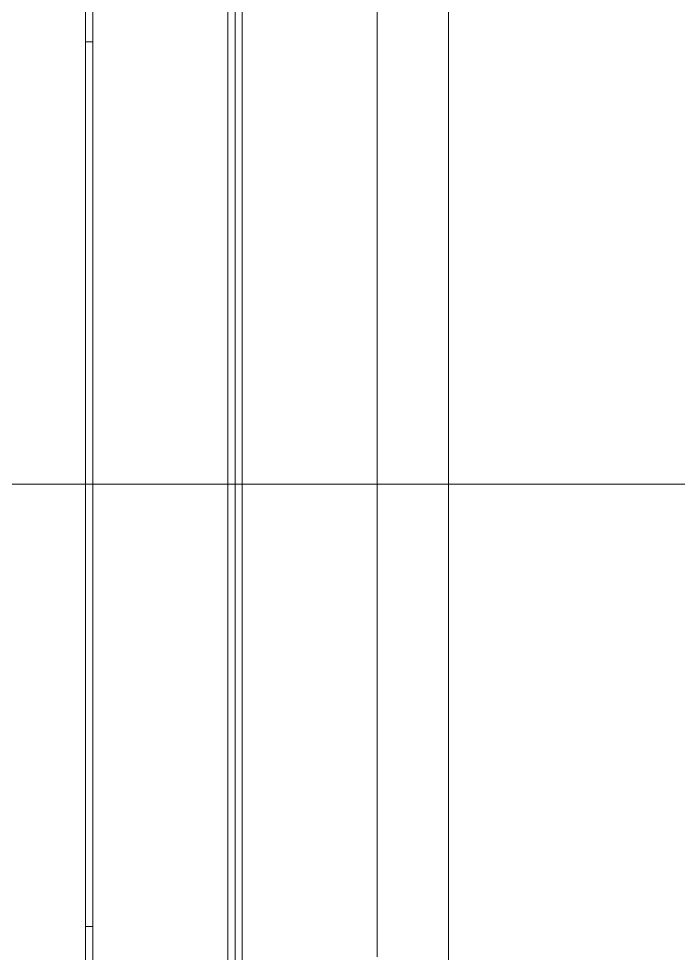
# Model space of a CAD drawing. Header units: millimetres. Extents: x -5 to 111, y -3 to 86.
# Drawn here: x 20.0692 to 20.2546, y 47.858 to 48.121 of the extents above; entities that cross this region are included whole.
import ezdxf

# ---------------------------------------------------------------- set-up
doc = ezdxf.new("R2010")
doc.units = ezdxf.units.MM
doc.layers.add('A1I6----E-', color=3, linetype='Continuous', lineweight=25)

# ---------------------------------------------------------------- blocks, each defined once
blk = doc.blocks.new('Gruppe-439')
at = {"layer": 'A1I6----E-', "lineweight": 9}
blk.add_line((-30.66845, 5.3014), (-30.66845, 5.5914), dxfattribs=at)
blk = doc.blocks.new('Gruppe-440')
at = {"layer": 'A1I6----E-', "lineweight": 9}
for p, q in [((-30.61045, 6.5564), (-30.61045, 4.2814)), ((-30.63045, 5.3134), (-30.63045, 5.5794))]:
    blk.add_line(p, q, dxfattribs=at)
blk = doc.blocks.new('Gruppe-441')
at = {"layer": 'A1I6----E-', "lineweight": 9}
for p, q in [((-30.71245, 5.3219), (-30.71245, 5.5709)), ((-30.71045, 5.3219), (-30.71045, 5.5709))]:
    blk.add_line(p, q, dxfattribs=at)
at = {"layer": 'A1I6----E-', "lineweight": 9, "flags": 128}
blk.add_lwpolyline([(-30.7059, 5.6194, 0.414214), (-30.70845, 5.61685), (-30.70845, 5.5964), (-30.71045, 5.5964), (-30.71045, 5.61685, -0.414214), (-30.7059, 5.6214), (-30.675, 5.6214, -0.414214), (-30.67045, 5.61685), (-30.67045, 5.27595, -0.414214), (-30.675, 5.2714), (-30.7059, 5.2714, -0.414214), (-30.71045, 5.27595), (-30.71045, 5.2964), (-30.70845, 5.2964), (-30.70845, 5.27595, 0.414214), (-30.7059, 5.2734), (-30.675, 5.2734, 0.414214), (-30.67245, 5.27595), (-30.67245, 5.61685, 0.414214), (-30.675, 5.6194)], format="xyb", close=True, dxfattribs=at)
at = {"layer": 'A1I6----E-', "lineweight": 9}
for points in [[(-30.71245, 5.5709), (-30.71245, 5.60662), (-30.71045, 5.60662), (-30.71045, 5.5709)], [(-30.71045, 5.3219), (-30.71045, 5.28617), (-30.71245, 5.28617), (-30.71245, 5.3219)]]:
    blk.add_lwpolyline(points, close=True, dxfattribs=at)
blk = doc.blocks.new('Gruppe-443')
at = {"layer": 'A1I6----E-'}
for name in ['Gruppe-440', 'Gruppe-439', 'Gruppe-441']:
    blk.add_blockref(name, (0, 0), dxfattribs=at)

msp = doc.modelspace()

# ---------------------------------------------------------------- linework, layer by layer
at = {"layer": 'A1I6----E-', "lineweight": 9}
msp.add_line((21.76757, 47.99), (20.03191, 47.99), dxfattribs=at)

# ---------------------------------------------------------------- block references
at = {"layer": 'A1I6----E-'}
msp.add_blockref('Gruppe-443', (50.80045, 42.5436), dxfattribs=at)

doc.saveas('drawing.dxf')
